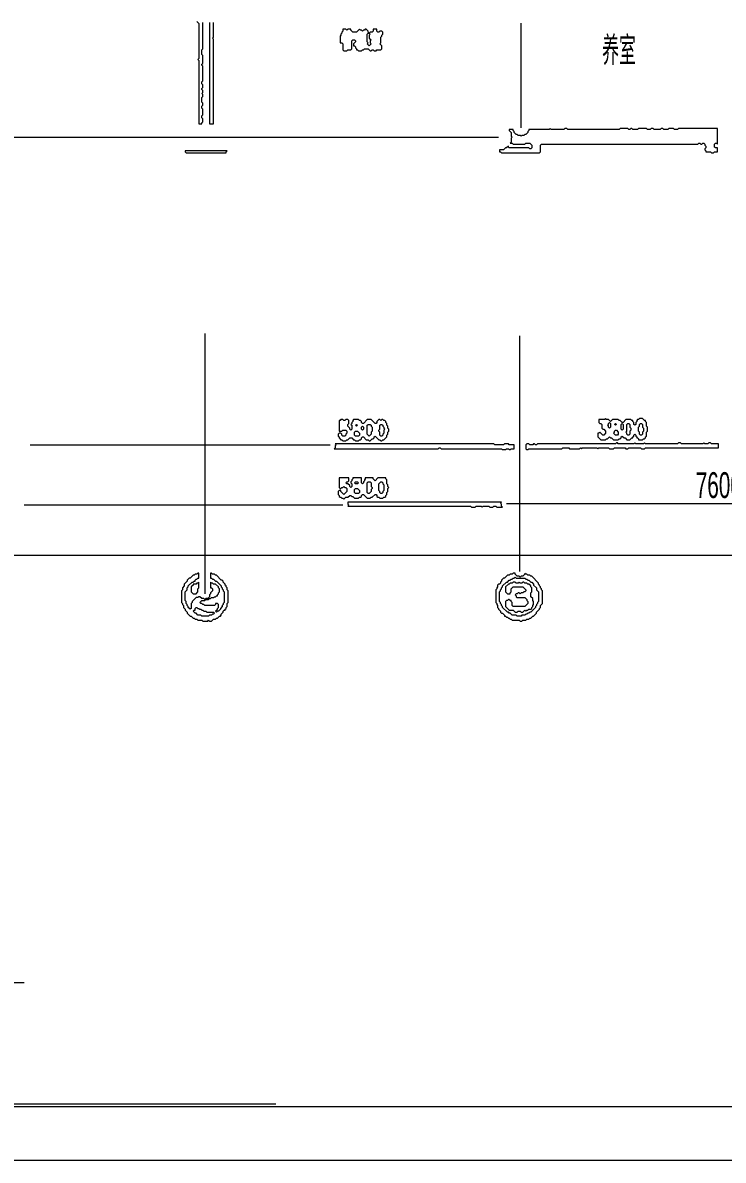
# Model space of a CAD drawing. Header units: millimetres. Extents: x 4 to 412, y 4 to 290.
# Drawn here: x 106.2 to 169.3, y 3.7 to 106 of the extents above; entities that cross this region are included whole.
import ezdxf

# ---------------------------------------------------------------- set-up
doc = ezdxf.new("R2010")
doc.units = ezdxf.units.MM
for name, color, linetype, lineweight in [('OCR_TEXT', 6, 'Continuous', 0), ('TRACE_STRAIGHT', 5, 'Continuous', 0), ('TRACE_TEXT_SYMBOL', 6, 'Continuous', 0)]:
    doc.layers.add(name, color=color, linetype=linetype, lineweight=lineweight)
doc.styles.add('wqy-unicode', font='wqy-unicode.lff')

msp = doc.modelspace()

# ---------------------------------------------------------------- linework, layer by layer
at = {"layer": 'TRACE_STRAIGHT', "color": 5}
for p, q in [((151.04, 106), (151.04, 96.58)), ((80.46, 95.72), (149.04, 95.72)), ((122.61, 78.05), (122.61, 54.65)), ((150.94, 77.86), (150.94, 56.66)), ((106.9, 68.03), (133.9, 68.03)), ((106.34, 62.63), (135.04, 62.63)), ((149.75, 62.77), (196.78, 62.77)), ((80.83, 58.11), (188.35, 58.11)), ((27.85, 19.67), (106.34, 19.67)), ((11.47, 8.51), (389.54, 8.51)), ((14.29, 8.74), (129.01, 8.74)), ((3.78, 3.67), (411.95, 3.67))]:
    msp.add_line(p, q, dxfattribs=at)
at = {"layer": 'TRACE_TEXT_SYMBOL', "color": 6}
for points in [[(121.9, 106.14), (122.08, 105.96), (122.08, 102.81), (121.99, 102.72), (122.08, 102.64), (122.08, 96.94), (122.34, 96.94), (122.34, 97.03), (122.43, 97.12), (122.43, 97.38), (122.34, 97.47), (122.34, 97.65), (122.43, 97.73), (122.43, 98.26), (122.34, 98.35), (122.34, 98.52), (122.43, 98.61), (122.43, 98.78), (122.34, 98.87), (122.34, 99.31), (122.43, 99.4), (122.43, 99.57), (122.34, 99.66), (122.43, 99.75), (122.43, 99.92), (122.34, 100.01), (122.34, 100.1), (122.43, 100.19), (122.43, 100.45), (122.34, 100.54), (122.34, 100.71), (122.43, 100.8), (122.43, 102.11), (122.34, 102.2), (122.34, 102.29), (122.43, 102.37), (122.43, 103.07), (122.34, 103.16), (122.34, 103.6), (122.43, 103.69), (122.43, 106.05)], [(123.04, 106.05), (123.04, 96.94), (123.39, 96.94), (123.39, 104.56), (123.3, 104.65), (123.39, 104.74), (123.39, 106.05)], [(135.04, 105.44), (135.04, 105.26), (134.95, 105.18), (134.95, 105.09), (134.86, 105), (134.86, 104.91), (134.78, 104.83), (134.78, 104.21), (134.95, 104.21), (135.04, 104.13), (135.04, 103.6), (135.13, 103.51), (135.39, 103.51), (135.48, 103.6), (135.74, 103.6), (135.83, 103.69), (135.83, 104.39), (135.92, 104.48), (136.09, 104.48), (136.18, 104.39), (136.18, 104.3), (136, 104.13), (136, 103.95), (136.09, 103.95), (136.18, 103.86), (136.18, 103.78), (136.27, 103.69), (136.27, 103.6), (136.35, 103.6), (136.44, 103.51), (136.7, 103.51), (136.79, 103.6), (136.88, 103.6), (136.97, 103.69), (137.32, 103.69), (137.49, 103.51), (137.58, 103.51), (137.67, 103.6), (137.75, 103.6), (137.84, 103.51), (138.02, 103.51), (138.1, 103.6), (138.45, 103.6), (138.54, 103.69), (138.54, 103.95), (138.37, 104.13), (138.45, 104.21), (138.45, 104.74), (138.54, 104.83), (138.54, 104.91), (138.63, 105), (138.63, 105.18), (138.54, 105.26), (138.37, 105.26), (138.28, 105.18), (138.19, 105.18), (138.1, 105.26), (138.1, 105.44), (137.75, 105.44), (137.75, 105.26), (137.67, 105.18), (137.49, 105.18), (137.4, 105.09), (137.32, 105.18)], [(137.32, 105.18), (137.32, 105.26), (137.14, 105.44), (137.05, 105.44), (136.97, 105.35), (136.88, 105.35), (136.79, 105.26), (136.7, 105.35), (136.62, 105.35), (136.53, 105.44), (136.27, 105.18), (135.92, 105.18), (135.74, 105.35), (135.74, 105.44), (135.48, 105.44), (135.39, 105.35), (135.3, 105.44), (135.04, 105.44)], [(153.69, 96.51), (153.61, 96.42), (151.77, 96.42), (151.77, 96.33), (151.68, 96.24), (151.68, 96.16), (151.5, 95.98), (151.42, 95.98), (151.33, 95.89), (151.15, 95.89), (151.07, 95.81), (150.98, 95.89), (150.8, 95.89), (150.72, 95.98), (150.63, 95.98), (150.45, 96.16), (150.45, 96.24), (150.37, 96.33), (150.37, 96.42), (150.01, 96.42), (150.01, 96.33), (150.19, 96.16), (150.19, 95.81), (150.28, 95.72), (150.19, 95.63), (150.19, 95.28), (150.1, 95.19), (150.28, 95.19), (150.37, 95.11), (151.42, 95.11), (151.5, 95.19), (151.85, 95.19), (152.03, 95.02), (152.03, 94.76), (151.94, 94.67), (151.85, 94.67), (151.77, 94.76), (150.01, 94.76), (149.93, 94.84), (149.93, 94.93), (149.75, 94.76), (149.66, 94.76), (149.49, 94.58), (149.14, 94.58), (149.14, 94.41), (149.23, 94.41), (149.31, 94.32), (152.73, 94.32), (152.82, 94.41), (152.82, 95.02), (152.9, 95.11), (167, 95.11), (167.09, 95.19), (167.18, 95.19), (167.27, 95.11), (167.35, 95.11), (167.44, 95.19), (167.53, 95.19), (167.62, 95.11), (167.62, 95.02), (167.7, 94.93), (167.7, 94.76), (167.62, 94.67), (167.62, 94.58)], [(167.62, 94.58), (167.7, 94.49), (167.7, 94.41), (168.14, 94.41), (168.23, 94.32), (168.41, 94.32), (168.49, 94.41), (168.76, 94.41), (168.76, 94.76), (168.58, 94.76), (168.49, 94.84), (168.49, 95.11), (168.58, 95.19), (168.67, 95.19), (168.76, 95.11), (168.76, 96.51), (165.25, 96.51), (165.17, 96.42), (164.9, 96.42), (164.81, 96.51), (164.38, 96.51), (164.29, 96.42), (163.94, 96.42), (163.85, 96.51), (163.68, 96.51), (163.59, 96.42), (163.06, 96.42), (162.98, 96.51), (162.8, 96.51), (162.71, 96.42), (162.45, 96.42), (162.36, 96.51), (161.66, 96.51), (161.57, 96.42), (161.14, 96.42), (161.05, 96.51), (160.96, 96.51), (160.87, 96.42), (160.79, 96.42), (160.7, 96.51), (160, 96.51), (159.91, 96.42), (155.27, 96.42), (155.18, 96.51), (155.01, 96.51), (154.92, 96.42), (153.78, 96.42), (153.69, 96.51)], [(134.86, 70.32), (134.78, 70.23), (134.69, 70.23), (134.69, 69.27), (134.95, 69.27), (135.04, 69.36), (135.3, 69.36), (135.39, 69.27), (135.39, 69.1), (135.3, 69.01), (135.3, 68.92), (135.21, 68.83), (135.04, 68.83), (134.95, 68.92), (134.95, 69.01), (134.86, 69.1), (134.69, 69.1), (134.6, 69.01), (134.6, 68.83), (134.69, 68.75), (134.69, 68.66), (134.86, 68.48), (134.95, 68.48), (135.04, 68.4), (135.3, 68.4), (135.39, 68.48), (135.48, 68.48), (135.65, 68.66), (135.83, 68.66), (136, 68.48), (136.09, 68.48), (136.18, 68.4), (136.44, 68.4), (136.53, 68.48), (136.62, 68.48), (136.7, 68.57), (136.7, 68.66), (136.79, 68.75), (136.88, 68.75), (137.14, 68.48), (137.32, 68.48), (137.4, 68.4), (137.49, 68.4), (137.67, 68.57), (137.75, 68.57), (137.84, 68.66), (137.84, 68.75), (137.93, 68.83), (138.28, 68.48), (138.37, 68.48), (138.45, 68.4), (138.54, 68.4), (138.63, 68.48), (138.72, 68.48), (138.98, 68.75), (138.98, 68.92), (139.07, 69.01), (139.07, 69.18), (139.16, 69.27), (139.16, 69.45), (139.07, 69.53), (139.07, 69.71), (138.98, 69.8), (138.98, 69.97)], [(138.98, 69.97), (138.89, 70.06), (138.89, 70.15), (138.81, 70.23), (138.72, 70.23), (138.63, 70.32), (138.54, 70.32), (138.45, 70.23), (138.37, 70.32), (138.28, 70.32), (138.1, 70.15), (138.1, 70.06), (138.02, 69.97), (137.93, 69.97), (137.58, 70.32), (137.23, 70.32), (136.88, 69.97), (136.79, 69.97), (136.7, 70.06), (136.7, 70.15), (136.62, 70.23), (136.53, 70.23), (136.44, 70.32), (136, 70.32), (135.92, 70.23), (135.92, 70.15), (135.83, 70.06), (135.83, 69.97), (135.74, 69.88), (135.83, 69.8), (135.83, 69.45), (135.74, 69.36), (135.65, 69.45), (135.65, 69.53), (135.48, 69.71), (135.48, 69.88), (135.57, 69.97), (135.57, 70.23), (135.48, 70.32), (135.3, 70.32), (135.21, 70.23), (135.13, 70.23), (135.04, 70.32), (134.86, 70.32)], [(158.68, 70.41), (158.6, 70.32), (158.07, 70.32), (158.07, 70.06), (158.16, 69.97), (158.25, 69.97), (158.33, 69.88), (158.33, 69.53), (158.42, 69.45), (158.51, 69.45), (158.68, 69.27), (158.68, 69.1), (158.51, 68.92), (158.42, 68.92), (158.16, 69.18), (158.07, 69.1), (157.98, 69.1), (157.98, 68.75), (158.25, 68.48), (158.68, 68.48), (158.77, 68.57), (158.86, 68.57), (159.03, 68.75), (159.12, 68.66), (159.21, 68.66), (159.39, 68.48), (159.82, 68.48), (159.91, 68.57), (160, 68.57), (160.09, 68.66), (160.09, 68.75), (160.17, 68.83), (160.35, 68.66), (160.44, 68.66), (160.61, 68.48), (160.87, 68.48), (161.05, 68.66), (161.14, 68.66), (161.14, 68.75), (161.22, 68.83), (161.22, 68.92), (161.31, 69.01), (161.4, 68.92), (161.4, 68.83), (161.49, 68.75), (161.49, 68.66), (161.57, 68.66), (161.66, 68.57), (161.66, 68.48), (162.01, 68.48), (162.1, 68.57), (162.19, 68.57), (162.28, 68.66), (162.28, 68.75), (162.36, 68.83), (162.36, 69.18), (162.45, 69.27), (162.45, 69.62), (162.36, 69.71), (162.36, 70.06), (162.28, 70.15), (162.28, 70.23), (162.19, 70.23), (162.01, 70.41)], [(162.01, 70.41), (161.75, 70.41), (161.66, 70.32), (161.57, 70.32), (161.49, 70.23), (161.49, 70.15), (161.4, 70.06), (161.4, 69.88), (161.31, 69.8), (161.22, 69.88), (161.22, 70.06), (161.14, 70.15), (161.14, 70.23), (161.05, 70.23), (160.96, 70.32), (160.52, 70.32), (160.26, 70.06), (160.17, 70.06), (160, 70.23), (159.91, 70.23), (159.82, 70.32), (159.3, 70.32), (159.12, 70.15), (158.95, 70.32), (158.77, 70.32), (158.68, 70.41)], [(134.69, 65.07), (134.69, 64.19), (134.78, 64.1), (134.86, 64.1), (134.95, 64.19), (135.04, 64.19), (135.13, 64.28), (135.21, 64.19), (135.3, 64.19), (135.39, 64.1), (135.39, 63.84), (135.13, 63.58), (134.86, 63.84), (134.86, 63.93), (134.69, 63.93), (134.6, 63.84), (134.6, 63.58), (134.69, 63.49), (134.69, 63.4), (134.78, 63.32), (134.86, 63.32), (134.95, 63.23), (135.04, 63.23), (135.13, 63.14), (135.3, 63.32), (135.48, 63.32), (135.65, 63.49), (135.74, 63.49), (135.83, 63.4), (135.92, 63.4), (136.09, 63.23), (136.44, 63.23), (136.53, 63.32), (136.62, 63.32), (136.7, 63.4), (136.7, 63.49), (136.79, 63.58), (136.88, 63.58), (137.23, 63.23), (137.49, 63.23), (137.58, 63.32), (137.67, 63.32), (137.93, 63.58), (138.02, 63.58), (138.1, 63.49), (138.1, 63.4), (138.19, 63.32), (138.28, 63.32), (138.37, 63.23), (138.63, 63.23), (138.72, 63.32), (138.81, 63.32), (138.89, 63.4), (138.89, 63.49), (138.98, 63.58), (138.98, 63.75), (139.07, 63.84), (139.07, 64.1), (139.16, 64.19), (139.07, 64.28), (139.07, 64.45), (138.98, 64.54), (138.98, 64.89), (138.89, 64.98)], [(138.89, 64.98), (138.89, 65.07), (138.19, 65.07), (137.93, 64.8), (137.75, 64.98), (137.75, 65.07), (137.05, 65.07), (137.05, 64.98), (136.97, 64.89), (136.97, 64.8), (136.88, 64.72), (136.88, 64.63), (136.79, 64.54), (136.7, 64.63), (136.7, 65.07), (135.92, 65.07), (135.92, 64.98), (135.83, 64.89), (135.83, 64.8), (135.74, 64.72), (135.74, 64.63), (135.83, 64.54), (135.83, 64.28), (135.74, 64.19), (135.65, 64.28), (135.65, 64.37), (135.48, 64.54), (135.39, 64.54), (135.3, 64.63), (135.39, 64.72), (135.48, 64.72), (135.57, 64.8), (135.57, 65.07), (134.69, 65.07)], [(121.99, 56.49), (121.9, 56.4), (121.73, 56.4), (121.64, 56.31), (121.55, 56.31), (121.29, 56.05), (121.2, 56.05), (121.03, 55.87), (121.03, 55.78), (120.76, 55.52), (120.76, 55.35), (120.59, 55.17), (120.59, 55), (120.5, 54.91), (120.5, 53.86), (120.59, 53.77), (120.59, 53.68), (120.68, 53.6), (120.68, 53.42), (120.85, 53.25), (120.85, 53.16), (121.03, 52.98), (121.03, 52.89), (121.29, 52.63), (121.38, 52.63), (121.55, 52.46), (121.64, 52.46), (121.73, 52.37), (121.9, 52.37), (121.99, 52.28), (122.34, 52.28), (122.43, 52.19), (122.87, 52.19), (122.95, 52.28), (123.04, 52.19), (123.22, 52.19), (123.39, 52.37), (123.57, 52.37), (123.65, 52.46), (123.74, 52.46), (123.92, 52.63), (124.01, 52.63), (124.09, 52.72), (124.09, 52.81), (124.27, 52.98), (124.27, 53.07), (124.36, 53.16), (124.44, 53.16), (124.44, 53.25), (124.53, 53.33), (124.53, 53.42), (124.62, 53.51), (124.62, 53.77), (124.71, 53.86), (124.71, 54.91), (124.62, 55), (124.62, 55.17), (124.53, 55.26), (124.53, 55.35), (124.44, 55.43), (124.44, 55.52), (124.27, 55.7), (124.27, 55.78), (124.18, 55.87)], [(123.83, 55.26), (123.57, 55.52), (123.39, 55.52), (123.3, 55.61), (123.22, 55.61), (123.13, 55.7), (123.13, 55.17), (123.22, 55.17), (123.3, 55.08), (123.3, 54.91), (123.13, 54.73), (123.13, 54.65), (123.04, 54.56), (123.04, 54.38), (122.87, 54.21), (122.69, 54.21), (122.6, 54.12), (122.52, 54.21), (122.34, 54.21), (122.17, 54.38), (122.08, 54.38), (121.99, 54.3), (121.82, 54.3), (121.47, 53.95), (121.47, 53.86), (121.38, 53.77), (121.38, 53.33), (121.29, 53.25), (121.12, 53.42), (121.12, 53.51), (121.03, 53.6), (121.03, 53.68), (120.94, 53.77), (120.94, 53.95), (120.85, 54.03), (120.85, 54.82), (121.03, 55), (121.03, 55.17), (121.12, 55.26), (121.12, 55.35), (121.47, 55.7), (121.55, 55.7), (121.64, 55.78), (121.73, 55.78), (121.73, 55.87), (121.82, 55.96), (121.9, 55.96), (121.99, 56.05), (122.08, 56.05), (122.08, 56.49), (121.99, 56.49)], [(124.18, 55.87), (124.09, 55.87), (123.65, 56.31), (123.57, 56.31), (123.48, 56.4), (123.3, 56.4), (123.22, 56.49), (123.13, 56.49), (123.13, 56.05), (123.22, 56.05), (123.3, 55.96), (123.39, 55.96), (123.57, 55.78), (123.65, 55.78), (124.09, 55.35), (124.09, 55.26), (124.18, 55.17), (124.18, 55.08), (124.27, 55), (124.27, 54.91), (124.36, 54.82), (124.36, 53.86), (124.27, 53.77), (124.27, 53.68), (124.18, 53.6), (124.18, 53.51), (124.01, 53.33), (124.01, 53.25), (123.83, 53.07), (123.74, 53.07), (123.65, 53.16), (123.74, 53.25), (123.74, 53.33), (123.83, 53.42), (123.83, 53.68), (123.74, 53.77), (123.57, 53.77), (123.57, 53.68), (123.48, 53.6), (122.6, 53.6), (122.52, 53.68), (122.43, 53.68), (122.34, 53.77), (122.25, 53.77), (122.17, 53.86), (122.34, 54.03), (122.6, 54.03), (122.69, 54.12), (122.95, 54.12), (123.04, 54.21), (123.13, 54.21), (123.22, 54.3), (123.39, 54.3), (123.48, 54.38), (123.57, 54.38), (123.65, 54.47), (123.74, 54.47), (123.74, 54.56), (123.83, 54.65), (123.83, 54.73), (123.92, 54.82), (123.92, 55.08), (123.83, 55.17), (123.83, 55.26)], [(150.37, 56.49), (150.28, 56.4), (150.1, 56.4), (150.01, 56.31), (149.84, 56.31), (149.58, 56.05), (149.49, 56.05), (149.31, 55.87), (149.31, 55.78), (149.23, 55.7), (149.23, 55.61), (149.14, 55.52), (149.05, 55.52), (148.96, 55.43), (148.96, 55.26), (148.88, 55.17), (148.88, 55.08), (148.79, 55), (148.79, 53.86), (148.88, 53.77), (148.88, 53.68), (148.96, 53.6), (148.96, 53.42), (149.05, 53.33), (149.05, 53.25), (149.23, 53.07), (149.23, 52.98), (149.31, 52.89), (149.4, 52.89), (149.58, 52.72), (149.58, 52.63), (149.66, 52.63), (149.75, 52.54), (149.84, 52.54), (149.93, 52.46), (150.01, 52.46), (150.1, 52.37), (150.19, 52.37), (150.28, 52.28), (150.89, 52.28), (150.98, 52.19), (151.15, 52.19), (151.24, 52.28), (151.5, 52.28), (151.59, 52.37), (151.77, 52.37), (151.85, 52.46), (151.94, 52.46), (152.12, 52.63), (152.2, 52.63), (152.47, 52.89), (152.47, 52.98), (152.73, 53.25), (152.73, 53.33), (152.82, 53.42), (152.82, 53.6), (152.99, 53.77), (152.99, 54.91), (152.9, 55), (152.9, 55.08), (152.82, 55.17), (152.82, 55.26), (152.73, 55.35), (152.73, 55.43)], [(152.73, 55.43), (152.64, 55.52), (152.64, 55.61), (152.03, 56.22), (151.94, 56.22), (151.85, 56.31), (151.68, 56.31), (151.59, 56.4), (151.5, 56.4), (151.42, 56.49), (151.42, 56.4), (151.24, 56.22), (151.07, 56.22), (150.98, 56.14), (150.89, 56.22), (150.72, 56.22), (150.54, 56.4), (150.54, 56.49), (150.37, 56.49)], [(150.37, 55.7), (150.28, 55.61), (150.1, 55.61), (150.01, 55.52), (149.93, 55.52), (149.66, 55.26), (149.66, 54.82), (149.84, 54.65), (150.1, 54.65), (150.1, 54.73), (150.19, 54.82), (150.19, 55.08), (150.37, 55.26), (151.24, 55.26), (151.5, 55), (151.5, 54.91), (151.42, 54.82), (151.33, 54.82), (151.24, 54.73), (151.07, 54.73), (150.98, 54.65), (150.89, 54.73), (150.8, 54.73), (150.72, 54.65), (150.63, 54.65), (150.54, 54.56), (150.63, 54.47), (150.63, 54.38), (150.72, 54.3), (151.42, 54.3), (151.59, 54.12), (151.59, 54.03), (151.68, 53.95), (151.68, 53.77), (151.42, 53.51), (150.37, 53.51), (150.28, 53.6), (150.28, 53.86), (150.19, 53.95), (150.19, 54.03), (150.1, 54.03), (150.01, 54.12), (149.93, 54.12), (149.84, 54.03), (149.75, 54.03), (149.66, 53.95), (149.66, 53.51), (150.01, 53.16), (150.37, 53.16), (150.54, 52.98), (150.72, 52.98), (150.8, 53.07), (150.98, 53.07), (151.07, 52.98), (151.24, 52.98), (151.42, 53.16), (151.5, 53.07), (151.59, 53.16), (151.68, 53.16), (151.77, 53.25), (151.94, 53.25), (152.03, 53.33), (152.03, 53.42), (152.12, 53.51)], [(152.12, 53.51), (152.12, 53.6), (152.2, 53.68), (152.2, 53.95), (152.12, 54.03), (152.12, 54.21), (151.94, 54.38), (151.94, 54.73), (152.03, 54.82), (152.03, 55.17), (151.94, 55.26), (151.94, 55.35), (151.77, 55.52), (151.68, 55.52), (151.59, 55.61), (151.42, 55.61), (151.33, 55.7), (151.24, 55.7), (151.15, 55.61), (150.98, 55.61), (150.89, 55.7), (150.8, 55.61), (150.63, 55.61), (150.54, 55.7), (150.37, 55.7)]]:
    msp.add_lwpolyline(points, dxfattribs=at)
for points in [[(137.23, 105), (137.32, 105.09), (137.4, 105.09), (137.49, 105), (137.4, 104.91), (137.4, 104.65), (137.58, 104.48), (137.49, 104.39), (137.49, 104.21), (137.58, 104.13), (137.4, 103.95), (137.23, 104.13), (137.32, 104.21), (137.23, 104.3)], [(120.85, 94.49), (120.85, 94.41), (120.94, 94.32), (124.53, 94.32), (124.53, 94.41), (124.62, 94.49)], [(136.18, 69.8), (136.27, 69.88), (136.35, 69.8), (136.27, 69.71)], [(136.7, 69.62), (136.79, 69.71), (136.88, 69.62), (136.88, 69.45), (136.79, 69.36), (136.7, 69.45)], [(137.23, 69.8), (137.32, 69.88), (137.49, 69.88), (137.58, 69.8), (137.58, 69.71), (137.67, 69.62), (137.67, 69.27), (137.58, 69.18), (137.58, 69.01), (137.4, 68.83), (137.23, 69.01)], [(138.37, 69.8), (138.45, 69.88), (138.54, 69.88), (138.63, 69.8), (138.63, 69.71), (138.72, 69.62), (138.72, 69.53), (138.81, 69.45), (138.72, 69.36), (138.72, 69.1), (138.63, 69.01), (138.63, 68.92), (138.54, 68.83), (138.45, 68.83), (138.37, 68.92), (138.37, 69.18), (138.28, 69.27), (138.28, 69.36), (138.37, 69.45)], [(158.95, 69.97), (159.03, 70.06), (159.12, 69.97), (159.12, 69.62), (159.03, 69.53), (158.95, 69.62), (158.95, 69.71), (158.86, 69.8), (158.95, 69.88)], [(159.47, 69.88), (159.56, 69.97), (159.65, 69.88), (159.56, 69.8)], [(160.09, 69.88), (160.17, 69.97), (160.26, 69.88), (160.26, 69.45), (160.17, 69.36), (160.09, 69.45)], [(160.61, 69.88), (160.7, 69.97), (160.79, 69.97), (160.87, 69.88), (160.87, 69.62), (160.96, 69.53), (160.96, 69.36), (160.87, 69.27), (160.87, 69.01), (160.79, 68.92), (160.7, 68.92), (160.61, 69.01), (160.61, 69.1), (160.52, 69.18), (160.61, 69.27)], [(161.75, 69.88), (161.84, 69.97), (161.92, 69.97), (162.01, 69.88), (162.01, 69.62), (162.1, 69.53), (162.1, 69.27), (162.01, 69.18), (162.01, 69.01), (161.92, 68.92), (161.84, 68.92), (161.75, 69.01), (161.75, 69.18), (161.66, 69.27), (161.66, 69.62), (161.75, 69.71)], [(136.09, 69.18), (136.18, 69.27), (136.35, 69.27), (136.53, 69.1), (136.53, 68.92), (136.44, 68.83), (136.18, 68.83), (136.09, 68.92)], [(159.47, 69.27), (159.56, 69.36), (159.65, 69.36), (159.82, 69.18), (159.82, 69.01), (159.74, 68.92), (159.56, 68.92), (159.39, 69.1), (159.47, 69.18)], [(134.34, 68.13), (134.43, 68.05), (134.34, 67.96), (134.34, 67.78), (134.25, 67.69), (143.62, 67.69), (143.71, 67.78), (143.8, 67.78), (143.88, 67.69), (149.31, 67.69), (149.4, 67.61), (149.66, 67.61), (149.75, 67.69), (149.93, 67.69), (150.01, 67.61), (150.1, 67.61), (150.19, 67.69), (150.45, 67.69), (150.45, 68.05), (150.01, 68.05), (149.93, 68.13), (149.58, 68.13), (149.49, 68.05), (148.7, 68.05), (148.61, 68.13)], [(159.65, 68.22), (159.56, 68.13), (152.55, 68.13), (152.47, 68.05), (152.38, 68.05), (152.29, 68.13), (152.2, 68.13), (152.12, 68.05), (151.85, 68.05), (151.77, 68.13), (151.59, 68.13), (151.5, 68.05), (151.5, 67.69), (151.59, 67.61), (151.68, 67.61), (151.77, 67.69), (154.74, 67.69), (154.83, 67.78), (155.36, 67.78), (155.44, 67.69), (156.32, 67.69), (156.41, 67.78), (156.5, 67.69), (156.58, 67.78), (157.9, 67.78), (157.98, 67.69), (158.07, 67.78), (158.95, 67.78), (159.03, 67.69), (159.39, 67.69), (159.47, 67.78), (160.44, 67.78), (160.52, 67.69), (160.7, 67.69), (160.79, 67.78), (161.84, 67.78), (161.92, 67.69), (162.19, 67.69), (162.28, 67.78), (168.84, 67.78), (168.84, 68.13), (168.23, 68.13), (168.14, 68.22), (167.97, 68.22), (167.88, 68.13), (167.62, 68.13), (167.53, 68.22), (167.44, 68.13), (165.52, 68.13), (165.43, 68.22), (165.25, 68.22), (165.17, 68.13), (162.28, 68.13), (162.19, 68.22), (162.1, 68.13), (161.4, 68.13), (161.31, 68.22), (161.22, 68.13), (159.82, 68.13), (159.74, 68.22)], [(136.09, 64.63), (136.18, 64.72), (136.35, 64.72), (136.44, 64.63), (136.35, 64.54), (136.18, 64.54)], [(137.23, 64.63), (137.32, 64.72), (137.49, 64.72), (137.58, 64.63), (137.58, 64.28), (137.67, 64.19), (137.67, 64.1), (137.58, 64.02), (137.58, 63.84), (137.4, 63.67), (137.32, 63.67), (137.23, 63.75)], [(138.45, 64.72), (138.54, 64.72), (138.63, 64.63), (138.63, 64.54), (138.72, 64.45), (138.72, 63.93), (138.63, 63.84), (138.63, 63.75), (138.54, 63.67), (138.45, 63.67), (138.37, 63.75), (138.37, 63.84), (138.28, 63.93), (138.28, 64.54)], [(136.09, 64.02), (136.18, 64.1), (136.35, 64.1), (136.53, 63.93), (136.53, 63.75), (136.44, 63.67), (136.18, 63.67), (136.09, 63.75)], [(135.48, 62.88), (135.48, 62.7), (135.57, 62.62), (135.48, 62.53), (146.51, 62.53), (146.6, 62.44), (146.95, 62.44), (147.04, 62.53), (147.48, 62.53), (147.56, 62.44), (147.65, 62.53), (148.18, 62.53), (148.26, 62.44), (148.53, 62.44), (148.61, 62.53), (148.79, 62.53), (148.88, 62.44), (149.4, 62.44), (149.31, 62.53), (149.31, 62.7), (149.23, 62.79), (149.31, 62.88)], [(122.08, 55.7), (121.99, 55.61), (121.9, 55.61), (121.82, 55.52), (121.55, 55.52), (121.55, 55.43), (121.38, 55.26), (121.38, 54.82), (121.55, 54.65), (121.82, 54.65), (121.99, 54.82), (121.99, 55.08), (122.08, 55.17)], [(150.45, 56.05), (150.54, 56.14), (150.63, 56.05), (151.42, 56.05), (151.5, 55.96), (151.59, 55.96), (151.68, 55.87), (151.77, 55.87), (151.94, 55.7), (152.03, 55.7), (152.2, 55.52), (152.2, 55.43), (152.47, 55.17), (152.47, 55), (152.64, 54.82), (152.64, 53.95), (152.55, 53.86), (152.55, 53.77), (152.47, 53.68), (152.47, 53.6), (152.38, 53.51), (152.38, 53.42), (151.94, 52.98), (151.85, 52.98), (151.77, 52.89), (151.68, 52.89), (151.59, 52.81), (151.5, 52.81), (151.42, 52.72), (151.15, 52.72), (151.07, 52.63), (150.72, 52.63), (150.63, 52.72), (150.28, 52.72), (150.1, 52.89), (150.01, 52.89), (149.93, 52.98), (149.84, 52.98), (149.4, 53.42), (149.4, 53.51), (149.31, 53.6), (149.31, 53.68), (149.23, 53.77), (149.23, 53.86), (149.14, 53.95), (149.14, 54.82), (149.23, 54.91), (149.23, 55), (149.31, 55.08), (149.31, 55.17), (149.4, 55.26), (149.4, 55.35), (149.75, 55.7), (149.84, 55.7), (150.01, 55.87), (150.1, 55.87), (150.19, 55.96), (150.28, 55.96), (150.37, 56.05)], [(121.73, 53.33), (121.82, 53.42), (121.9, 53.42), (121.99, 53.33), (122.08, 53.33), (122.17, 53.25), (122.25, 53.25), (122.34, 53.16), (122.43, 53.16), (122.52, 53.07), (122.69, 53.07), (122.78, 52.98), (123.39, 52.98), (123.48, 52.89), (123.39, 52.81), (123.3, 52.81), (123.22, 52.72), (123.04, 52.72), (122.95, 52.63), (122.34, 52.63), (122.25, 52.72), (121.99, 52.72), (121.82, 52.89), (121.73, 52.89), (121.55, 53.07), (121.64, 53.16), (121.73, 53.16)], [(123.57, 53.07), (123.65, 53.16), (123.74, 53.07), (123.65, 52.98)]]:
    msp.add_lwpolyline(points, close=True, dxfattribs=at)

# ---------------------------------------------------------------- texts
at = {"layer": 'OCR_TEXT', "color": 6, "style": 'wqy-unicode'}
for s, height, width, p in [('养室', 2.254, 0.494507, (158.37, 102.48)), ('7600', 2.322, 0.600874, (166.8, 63.26))]:
    msp.add_text(s, height=height, dxfattribs=dict(at, width=width)).set_placement(p)

doc.saveas('drawing.dxf')
